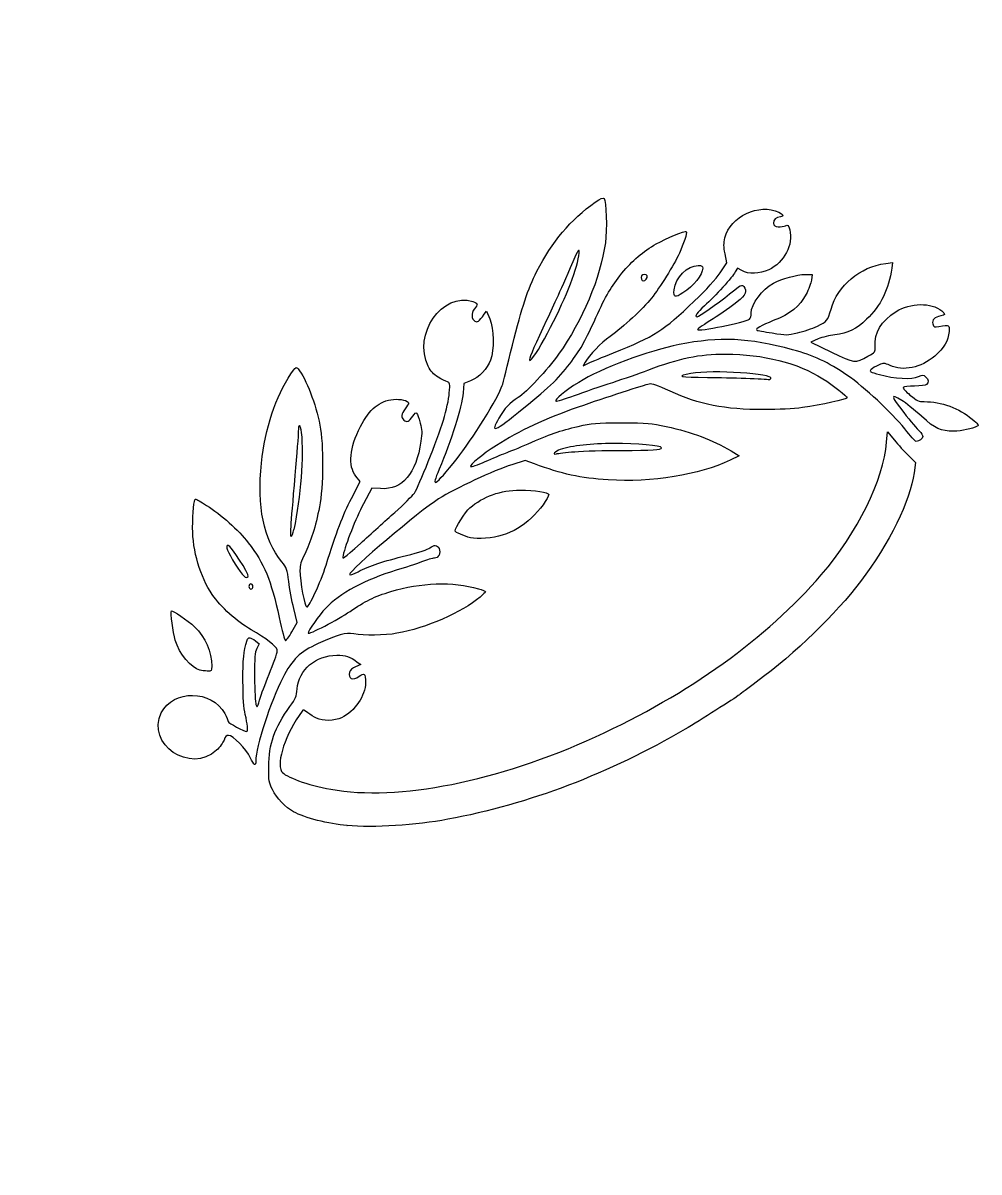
# Model space of a CAD drawing. Header units: millimetres. Extents: x 89 to 151, y 168 to 272.
# Drawn here: x 116.79 to 124.23, y 247.37 to 256.32 of the extents above; entities that cross this region are included whole.
import ezdxf

# ---------------------------------------------------------------- set-up
doc = ezdxf.new("R2010")
doc.units = ezdxf.units.MM
doc.layers.add('Layer_1', color=7, linetype='CONTINUOUS')

msp = doc.modelspace()

# ---------------------------------------------------------------- linework, layer by layer
at = {"layer": 'Layer_1', "color": 7}
for points in [[(122.21656, 254.377014), (122.26836, 254.455214), (122.25476, 254.524464)], [(122.38537, 254.393592), (122.35107, 254.413312), (122.33477, 254.383622)], [(123.50632, 254.449352), (123.55992, 254.455952), (123.55292, 254.412262)], [(122.87871, 254.363694), (122.93221, 254.363694), (122.92721, 254.320304)], [(121.85824, 254.243345), (121.85853, 254.243369)], [(120.37834, 254.05397), (120.39534, 254.07805), (120.42114, 254.01843)], [(122.98011, 253.861604), (122.92351, 253.837554), (123.08286, 253.759714)], [(121.16533, 253.680836), (121.14973, 253.652886), (121.19063, 253.672176)], [(120.27266, 253.535548), (120.22066, 253.514508), (120.21366, 253.441658)], [(122.61101, 253.552842), (122.61134, 253.552952)], [(123.51362, 253.058593), (123.52062, 253.138603), (123.57352, 253.073613)], [(122.30111, 252.988584), (122.36481, 252.950754), (122.29551, 252.917534)], [(123.68265, 252.953422), (123.73835, 252.898252), (123.72785, 252.818442)], [(120.77081, 252.887817), (120.69821, 252.915117), (120.59435, 252.881947)], [(119.34387, 252.619332), (119.41117, 252.75006), (119.37857, 252.79243)], [(119.57047, 252.695183), (119.50407, 252.698783), (119.43757, 252.575983)], [(118.89615, 252.376052), (118.89715, 252.375912)], [(118.53834, 252.012197), (118.53851, 252.01221)], [(118.88013, 251.580108), (118.92243, 251.651628), (118.89483, 251.761525)], [(118.59563, 251.509627), (118.62543, 251.485637), (118.60693, 251.449277)], [(119.38984, 251.344585), (119.41654, 251.325095), (119.37644, 251.307225)], [(118.16511, 251.280583), (118.16417, 251.280584)], [(118.55614, 250.601183), (118.55561, 250.601083)], [(119.30844, 250.070599), (119.31071, 250.070404)]]:
    msp.add_lwpolyline(points, dxfattribs=at)
for points in [[(121.64141, 254.327988)], [(120.84697, 253.861674)], [(121.0846, 252.983157)], [(120.27158, 252.312799)], [(118.57671, 251.93342)]]:
    msp.add_lwpolyline(points, close=True, dxfattribs=at)
at = {"layer": 'Layer_1', "color": 1}
msp.add_open_spline([(121.03191, 271.867706), (108.898043, 271.867706), (97.958954, 259.685597), (93.315524, 241.001878)], degree=3, dxfattribs=at)
at = {"layer": 'Layer_1', "color": 7}
for points in [[(121.03191, 270.940979), (109.122938, 270.940979), (98.3866, 258.98466), (93.829234, 240.647235)], [(120.78951, 254.388804), (120.90486, 254.616928), (121.05205, 254.791245), (121.24378, 254.926782)], [(121.24378, 254.926782), (121.28538, 254.956062), (121.30388, 254.963922), (121.31248, 254.955852)], [(121.31248, 254.955852), (121.32998, 254.939292), (121.33658, 254.712038), (121.32258, 254.610356)], [(122.25399, 254.648995), (122.29359, 254.8142), (122.52095, 254.922074), (122.67397, 254.848253)], [(122.67397, 254.848253), (122.70827, 254.831543), (122.71487, 254.813953), (122.68577, 254.813483)], [(122.68577, 254.813483), (122.65507, 254.812953), (122.62757, 254.787393), (122.63157, 254.762103)], [(122.63157, 254.762103), (122.63457, 254.744023), (122.64247, 254.738083), (122.66927, 254.735713)], [(122.66927, 254.735713), (122.68817, 254.733813), (122.71367, 254.737613), (122.72497, 254.743313)], [(122.72497, 254.743313), (122.74427, 254.753113), (122.74777, 254.749713), (122.75827, 254.711523)], [(121.71913, 254.602273), (121.79563, 254.645023), (121.9443, 254.706244), (121.95255, 254.698513)], [(121.95255, 254.698513), (121.96155, 254.691013), (121.93085, 254.598843), (121.89855, 254.528796)], [(122.75827, 254.711523), (122.78997, 254.600168), (122.71417, 254.455353), (122.59481, 254.399692)], [(121.32258, 254.610356), (121.28348, 254.336327), (121.14378, 254.003575), (120.95812, 253.74241)], [(121.11077, 254.484375), (121.12597, 254.560265), (121.11877, 254.574235), (121.09277, 254.515905)], [(121.45134, 254.373406), (121.53034, 254.471236), (121.61704, 254.545326), (121.71913, 254.602273)], [(122.25476, 254.524464), (122.24386, 254.580214), (122.24376, 254.604554), (122.25399, 254.648995)], [(120.84695, 253.861694), (120.98073, 254.105376), (121.08239, 254.345346), (121.11077, 254.484375)], [(121.09277, 254.515905), (120.96423, 254.222677), (120.92533, 254.136086), (120.86479, 254.008402)], [(121.89855, 254.528796), (121.85365, 254.433476), (121.74844, 254.263718), (121.68095, 254.178796)], [(120.59861, 253.812414), (120.67321, 254.114287), (120.71638, 254.24417), (120.78951, 254.388804)], [(121.85853, 254.243369), (121.86883, 254.340749), (121.95972, 254.432851), (122.04635, 254.433261)], [(122.08095, 254.413001), (122.08095, 254.363091), (122.00655, 254.269461), (121.92674, 254.219545)], [(122.04635, 254.433261), (122.07485, 254.433394), (122.08095, 254.429461), (122.08095, 254.413001)], [(122.59481, 254.399692), (122.52451, 254.366912), (122.43673, 254.364392), (122.38537, 254.393592)], [(123.08029, 254.093601), (123.13019, 254.276462), (123.30813, 254.424823), (123.50632, 254.449352)], [(123.55292, 254.412262), (123.53212, 254.250723), (123.46732, 254.119588), (123.35764, 254.014615)], [(121.24878, 254.028511), (121.32488, 254.197449), (121.36717, 254.269174), (121.45134, 254.373406)], [(121.62591, 254.363418), (121.60661, 254.363418), (121.59561, 254.346258), (121.60301, 254.327948)], [(121.60301, 254.327948), (121.61101, 254.309438), (121.62501, 254.309448), (121.64141, 254.327988)], [(121.64141, 254.327988), (121.65581, 254.344548), (121.64841, 254.363418), (121.62591, 254.363418)], [(122.01405, 254.154837), (122.11085, 254.247637), (122.18301, 254.326618), (122.21656, 254.377014)], [(122.33477, 254.383622), (122.31287, 254.344422), (122.17659, 254.194067), (122.09464, 254.119077)], [(122.45821, 254.061777), (122.45821, 254.133467), (122.54351, 254.247994), (122.63243, 254.296664)], [(122.63243, 254.296664), (122.69633, 254.331384), (122.81484, 254.363694), (122.87871, 254.363694)], [(122.92721, 254.320304), (122.92421, 254.296414), (122.90581, 254.246734), (122.88651, 254.209848)], [(119.94258, 253.64893), (119.82057, 253.897605), (120.05085, 254.230841), (120.29074, 254.1528)], [(121.92674, 254.219545), (121.86324, 254.179905), (121.85244, 254.183805), (121.85824, 254.243345)], [(122.03654, 254.033737), (122.04884, 254.033737), (122.19311, 254.134968), (122.2904, 254.212453)], [(122.2904, 254.212453), (122.3798, 254.284023), (122.3859, 254.287053), (122.40024, 254.268973)], [(122.40024, 254.268973), (122.42884, 254.232483), (122.41794, 254.207723), (122.34864, 254.149303)], [(122.88651, 254.209848), (122.83621, 254.114008), (122.7653, 254.057178), (122.63078, 254.004229)], [(120.29074, 254.1528), (120.33054, 254.13988), (120.33214, 254.13242), (120.30194, 254.09481)], [(121.68095, 254.178796), (121.61435, 254.095526), (121.4639, 253.955891), (121.35984, 253.881639)], [(121.38673, 253.753676), (121.70788, 253.88225), (121.77234, 253.92346), (122.01405, 254.154837)], [(122.09464, 254.119077), (122.03694, 254.066277), (122.01474, 254.033737), (122.03654, 254.033737)], [(122.34864, 254.149303), (122.31194, 254.118523), (122.22742, 254.059573), (122.16111, 254.018407)], [(123.58712, 254.074922), (123.69688, 254.144592), (123.86319, 254.147042), (123.94327, 254.080022)], [(120.30194, 254.09481), (120.27534, 254.06169), (120.27744, 254.0159), (120.30594, 253.99977)], [(120.30594, 253.99977), (120.32634, 253.98822), (120.33764, 253.99677), (120.37834, 254.05397)], [(121.06049, 253.688989), (121.13899, 253.796575), (121.16614, 253.845371), (121.24878, 254.028511)], [(122.44471, 254.015507), (122.45271, 254.021207), (122.45821, 254.042217), (122.45821, 254.061777)], [(122.97387, 253.960885), (123.04827, 253.995545), (123.05597, 254.004525), (123.08029, 254.093601)], [(123.42306, 253.803794), (123.41506, 253.908713), (123.47206, 254.001863), (123.58712, 254.074922)], [(123.93627, 254.040252), (123.88617, 254.030552), (123.86567, 254.010262), (123.87337, 253.978692)], [(123.94327, 254.080022), (123.97407, 254.053852), (123.97357, 254.047092), (123.93627, 254.040252)], [(120.42114, 254.01843), (120.45404, 253.94033), (120.45774, 253.777189), (120.42814, 253.697083)], [(120.86479, 254.008402), (120.77969, 253.829708), (120.73088, 253.71708), (120.73088, 253.701591)], [(122.16111, 254.018407), (122.09431, 253.977237), (122.04055, 253.939627), (122.04055, 253.934887)], [(122.04055, 253.934887), (122.04055, 253.916417), (122.41264, 253.990657), (122.44471, 254.015507)], [(122.63078, 254.004229), (122.53508, 253.966459), (122.48969, 253.940279), (122.50208, 253.929609)], [(122.81968, 253.908765), (122.86578, 253.919315), (122.93476, 253.942745), (122.97387, 253.960885)], [(123.35764, 254.014615), (123.27544, 253.936435), (123.21386, 253.906395), (123.11032, 253.894264)], [(123.87337, 253.978692), (123.88137, 253.952752), (123.88397, 253.951392), (123.92077, 253.958002)], [(123.92077, 253.958002), (124.00507, 253.973052), (124.00407, 253.973532), (123.99987, 253.919312)], [(120.73088, 253.701591), (120.73088, 253.671571), (120.77908, 253.738051), (120.84697, 253.861674)], [(121.35984, 253.881639), (121.28704, 253.829509), (121.1969, 253.736722), (121.16533, 253.680836)], [(122.78044, 253.777583), (122.43319, 253.870853), (122.2173, 253.8806), (121.89693, 253.817473)], [(122.50208, 253.929609), (122.50508, 253.927509), (122.55788, 253.917809), (122.62141, 253.907829)], [(122.62141, 253.907829), (122.73375, 253.890129), (122.7386, 253.890169), (122.81968, 253.908765)], [(123.11032, 253.894264), (123.06992, 253.889764), (123.01122, 253.874844), (122.98011, 253.861604)], [(123.99987, 253.919312), (123.99487, 253.847932), (123.96097, 253.790019), (123.88778, 253.728189)], [(120.51871, 253.498216), (120.52571, 253.515036), (120.56011, 253.656426), (120.59861, 253.812414)], [(121.89693, 253.817473), (121.65916, 253.770613), (121.28895, 253.631539), (121.11429, 253.523435)], [(123.20418, 253.579642), (123.06015, 253.679032), (122.94216, 253.73415), (122.78044, 253.777583)], [(123.08286, 253.759714), (123.26328, 253.671564), (123.26926, 253.670864), (123.36816, 253.726554)], [(123.36816, 253.726554), (123.42606, 253.759114), (123.42646, 253.759724), (123.42306, 253.803794)], [(120.42814, 253.697083), (120.40224, 253.628763), (120.33834, 253.561848), (120.27266, 253.535548)], [(120.95812, 253.74241), (120.87202, 253.62186), (120.7062, 253.443738), (120.64358, 253.405405)], [(120.68625, 253.323546), (120.88983, 253.488168), (120.9735, 253.56989), (121.06049, 253.688989)], [(121.19063, 253.672176), (121.21333, 253.682796), (121.30129, 253.719446), (121.38673, 253.753676)], [(121.65253, 253.618065), (121.90544, 253.714035), (122.04756, 253.743305), (122.26083, 253.743305)], [(122.26083, 253.743305), (122.55126, 253.743305), (122.82163, 253.674745), (123.01581, 253.551828)], [(123.53976, 253.654549), (123.49366, 253.675189), (123.49156, 253.675279), (123.45096, 253.658249)], [(123.88778, 253.728189), (123.77895, 253.636299), (123.64356, 253.607652), (123.53976, 253.654549)], [(118.64279, 252.895025), (118.67129, 253.165031), (118.7542, 253.415871), (118.87267, 253.588696)], [(118.87267, 253.588696), (118.91107, 253.644696), (118.91397, 253.646656), (118.92857, 253.628126)], [(118.92857, 253.628126), (118.99117, 253.550716), (119.06707, 253.3542), (119.09895, 253.18861)], [(120.02028, 253.56408), (119.98138, 253.58708), (119.96328, 253.60707), (119.94258, 253.64893)], [(121.37925, 253.523345), (121.46745, 253.551925), (121.59065, 253.594595), (121.65253, 253.618065)], [(121.98935, 253.592602), (121.86643, 253.571692), (121.90135, 253.563422), (122.11922, 253.562032)], [(122.61134, 253.552952), (122.63704, 253.591342), (122.16057, 253.621702), (121.98935, 253.592602)], [(123.65492, 253.160793), (123.54956, 253.292231), (123.34424, 253.482983), (123.20418, 253.579642)], [(123.39256, 253.623539), (123.37756, 253.607639), (123.38216, 253.604789), (123.45906, 253.583549)], [(123.45096, 253.658249), (123.42776, 253.648449), (123.40176, 253.632939), (123.39256, 253.623539)], [(123.45906, 253.583549), (123.57131, 253.552449), (123.71426, 253.545029), (123.76153, 253.567849)], [(123.76153, 253.567849), (123.79443, 253.583859), (123.79773, 253.583849), (123.81703, 253.567575)], [(120.09178, 253.5278), (120.08058, 253.5314), (120.04768, 253.54753), (120.02028, 253.56408)], [(120.10638, 253.4402), (120.11338, 253.51484), (120.11038, 253.52211), (120.09178, 253.5278)], [(120.1677, 252.930882), (120.27688, 253.06579), (120.49233, 253.414015), (120.51871, 253.498216)], [(121.11429, 253.523435), (121.00379, 253.455035), (120.92449, 253.389294), (120.93768, 253.377005)], [(121.08158, 253.420885), (121.15668, 253.448615), (121.29084, 253.494725), (121.37925, 253.523345)], [(121.66363, 253.50989), (121.62933, 253.50359), (121.31618, 253.401732), (121.11132, 253.330338)], [(121.82666, 253.45476), (121.72323, 253.50288), (121.68865, 253.51456), (121.66363, 253.50989)], [(122.11922, 253.562032), (122.29965, 253.560832), (122.57167, 253.551292), (122.59761, 253.545142)], [(122.59761, 253.545142), (122.60161, 253.544239), (122.60781, 253.547842), (122.61101, 253.552842)], [(123.01581, 253.551828), (123.09461, 253.501948), (123.20646, 253.415116), (123.20646, 253.403812)], [(123.73153, 253.494455), (123.68693, 253.493055), (123.64683, 253.488455), (123.64253, 253.484055)], [(123.82503, 253.506375), (123.81703, 253.501175), (123.77573, 253.495805), (123.73153, 253.494455)], [(123.81703, 253.567575), (123.84083, 253.547785), (123.84393, 253.520205), (123.82503, 253.506375)], [(120.21366, 253.441658), (120.20296, 253.329647), (120.12256, 253.069632), (120.02763, 252.846302)], [(120.06068, 253.229645), (120.08388, 253.305355), (120.10268, 253.392496), (120.10638, 253.4402)], [(120.64358, 253.405405), (120.57578, 253.364085), (120.53762, 253.323025), (120.49277, 253.244736)], [(120.93768, 253.377005), (120.94168, 253.373305), (121.00628, 253.393115), (121.08158, 253.420885)], [(122.55807, 253.310892), (122.25067, 253.310967), (122.0517, 253.350102), (121.82666, 253.45476)], [(123.20646, 253.403812), (123.20646, 253.392042), (123.00261, 253.347212), (122.85749, 253.327102)], [(123.63183, 253.38234), (123.53973, 253.44071), (123.54333, 253.41655), (123.64673, 253.2883)], [(123.64253, 253.484055), (123.63753, 253.479955), (123.66163, 253.452995), (123.69513, 253.424725)], [(123.69513, 253.424725), (123.75043, 253.378635), (123.76233, 253.373345), (123.80636, 253.373345)], [(119.41407, 253.178628), (119.48567, 253.317096), (119.56044, 253.378201), (119.67206, 253.390535)], [(119.67206, 253.390535), (119.72306, 253.396035), (119.78958, 253.380635), (119.78958, 253.362855)], [(119.76228, 253.317665), (119.73158, 253.275285), (119.72908, 253.251445), (119.75178, 253.229765)], [(119.78958, 253.362855), (119.78958, 253.358455), (119.77798, 253.337955), (119.76228, 253.317665)], [(120.49277, 253.244736), (120.42267, 253.121573), (120.45057, 253.133196), (120.68625, 253.323546)], [(121.11132, 253.330338), (120.85566, 253.241238), (120.64753, 253.143929), (120.47366, 253.032244)], [(122.85749, 253.327102), (122.78499, 253.316982), (122.67136, 253.310862), (122.55807, 253.310892)], [(123.78484, 253.258837), (123.72904, 253.308977), (123.66, 253.36456), (123.63183, 253.38234)], [(123.80636, 253.373345), (123.9397, 253.373345), (124.078, 253.323085), (124.17989, 253.237644)], [(119.75178, 253.229765), (119.77388, 253.209325), (119.79458, 253.218395), (119.82208, 253.260695)], [(119.82208, 253.260695), (119.84998, 253.302075), (119.85458, 253.296885), (119.88018, 253.204835)], [(119.83403, 252.661234), (119.87063, 252.715454), (120.01244, 253.070967), (120.06068, 253.229645)], [(123.64673, 253.2883), (123.69983, 253.22229), (123.75543, 253.156802), (123.76952, 253.142753)], [(124.03794, 253.143414), (123.93021, 253.143229), (123.89704, 253.158384), (123.78484, 253.258837)], [(124.17989, 253.237644), (124.22689, 253.198634), (124.23329, 253.188444), (124.21979, 253.181214)], [(118.92995, 253.140478), (118.92995, 253.117428), (118.91865, 252.963566), (118.90355, 252.798565)], [(118.95565, 253.131678), (118.94765, 253.199708), (118.93005, 253.205758), (118.92995, 253.140478)], [(119.09895, 253.18861), (119.12775, 253.039032), (119.12605, 252.709672), (119.09495, 252.553607)], [(119.37857, 252.79243), (119.31577, 252.87308), (119.32937, 253.014716), (119.41407, 253.178628)], [(119.88018, 253.204835), (119.89368, 253.154745), (119.89448, 253.130205), (119.88518, 253.064267)], [(120.72018, 253.045527), (120.88436, 253.117677), (120.97023, 253.147334), (121.11132, 253.180519)], [(121.11132, 253.180519), (121.2215, 253.206449), (121.2436, 253.208239), (121.44891, 253.207899)], [(121.44891, 253.207899), (121.65141, 253.207575), (121.67863, 253.205199), (121.79677, 253.179439)], [(121.79677, 253.179439), (122.00173, 253.134529), (122.15176, 253.077737), (122.30111, 252.988584)], [(123.74372, 253.063293), (123.73672, 253.063293), (123.69752, 253.107183), (123.65492, 253.160793)], [(123.76952, 253.142753), (123.78322, 253.128703), (123.79552, 253.109753), (123.79552, 253.100603)], [(124.21979, 253.181214), (124.18119, 253.161024), (124.0969, 253.143534), (124.03794, 253.143414)], [(118.89715, 252.375912), (118.95145, 252.634178), (118.97615, 252.949288), (118.95565, 253.131678)], [(119.88518, 253.064267), (119.84798, 252.809845), (119.74242, 252.686214), (119.57047, 252.695183)], [(120.54336, 252.971577), (120.57296, 252.982437), (120.65239, 253.015727), (120.72018, 253.045527)], [(121.38993, 253.047427), (121.2093, 253.04668), (121.06509, 253.030367), (120.97126, 253.000047)], [(121.75965, 253.013677), (121.75965, 253.030317), (121.56435, 253.048147), (121.38993, 253.047427)], [(123.00448, 252.024519), (123.28889, 252.355138), (123.48835, 252.760215), (123.51362, 253.058593)], [(123.57352, 253.073613), (123.60302, 253.037853), (123.65192, 252.983783), (123.68265, 252.953422)], [(123.79552, 253.100603), (123.79552, 253.084683), (123.76562, 253.063293), (123.74372, 253.063293)], [(120.47366, 253.032244), (120.36367, 252.961574), (120.26175, 252.878198), (120.27263, 252.867787)], [(120.38516, 252.905997), (120.44256, 252.931207), (120.51387, 252.960697), (120.54336, 252.971577)], [(120.97126, 253.000047), (120.92986, 252.986737), (120.90166, 252.955607), (120.94136, 252.967187)], [(120.94136, 252.967187), (120.95216, 252.970687), (121.01676, 252.977607), (121.0846, 252.983157)], [(121.08451, 252.983137), (121.15221, 252.988537), (121.31687, 252.993267), (121.45021, 252.993367)], [(121.45021, 252.993367), (121.68767, 252.993449), (121.75965, 252.997967), (121.75965, 253.013677)], [(118.80083, 252.125562), (118.65943, 252.301157), (118.60724, 252.55539), (118.64279, 252.895025)], [(120.02763, 252.846302), (119.96213, 252.692359), (119.98633, 252.706869), (120.1677, 252.930882)], [(120.59435, 252.881947), (120.45167, 252.836387), (120.15761, 252.69891), (120.02315, 252.614895)], [(120.27263, 252.867787), (120.27663, 252.863887), (120.32743, 252.880797), (120.38516, 252.905997)], [(121.34353, 252.763536), (121.13001, 252.776936), (120.98032, 252.809416), (120.77081, 252.887817)], [(122.29551, 252.917534), (122.05433, 252.80189), (121.68486, 252.742122), (121.34353, 252.763536)], [(118.90355, 252.798565), (118.86655, 252.369007), (118.86365, 252.323562), (118.87475, 252.323562)], [(123.72785, 252.818442), (123.69945, 252.603322), (123.5338, 252.267822), (123.30974, 251.972055)], [(118.10674, 252.391216), (118.10674, 252.508684), (118.11744, 252.613614), (118.12884, 252.613614)], [(118.12884, 252.613614), (118.13384, 252.613614), (118.17284, 252.591524), (118.21604, 252.564504)], [(119.14585, 252.098604), (119.22795, 252.358994), (119.27684, 252.48815), (119.34387, 252.619332)], [(120.02315, 252.614895), (119.87529, 252.522535), (119.32771, 252.058322), (119.32771, 252.025353)], [(119.68214, 252.510103), (119.75084, 252.571313), (119.81923, 252.639334), (119.83403, 252.661234)], [(120.26642, 252.54476), (120.36908, 252.63543), (120.50479, 252.683426), (120.65862, 252.683426)], [(120.65862, 252.683426), (120.7707, 252.683426), (120.88095, 252.666636), (120.8808, 252.649566)], [(120.8808, 252.649566), (120.88056, 252.622516), (120.8081, 252.523321), (120.74766, 252.468184)], [(118.21604, 252.564504), (118.32628, 252.495704), (118.46545, 252.371005), (118.54004, 252.274179)], [(119.09495, 252.553607), (119.06525, 252.402968), (119.02565, 252.27596), (118.97968, 252.185067)], [(119.43757, 252.575983), (119.37787, 252.465046), (119.29864, 252.26438), (119.27863, 252.173782)], [(119.41404, 252.268792), (119.49274, 252.340292), (119.6134, 252.448883), (119.68214, 252.510103)], [(120.15215, 252.365192), (120.15215, 252.389872), (120.23055, 252.513109), (120.26642, 252.54476)], [(120.74766, 252.468184), (120.67366, 252.399924), (120.6075, 252.36094), (120.51868, 252.332409)], [(118.26008, 251.870691), (118.16578, 252.009558), (118.10674, 252.209636), (118.10674, 252.391216)], [(118.87475, 252.323562), (118.88175, 252.323562), (118.88945, 252.347192), (118.89615, 252.376052)], [(120.27158, 252.312752), (120.22078, 252.324952), (120.15215, 252.354902), (120.15215, 252.365192)], [(120.51868, 252.332409), (120.44908, 252.309999), (120.32469, 252.300149), (120.27158, 252.312799)], [(118.38292, 252.253415), (118.35892, 252.253415), (118.37792, 252.204305), (118.43832, 252.107637)], [(118.53851, 252.01221), (118.54901, 252.02861), (118.40435, 252.253415), (118.38292, 252.253415)], [(118.54004, 252.274179), (118.66513, 252.11184), (118.71777, 251.984533), (118.78113, 251.691066)], [(119.27863, 252.173782), (119.27063, 252.140922), (119.27943, 252.146802), (119.41404, 252.268792)], [(119.95544, 252.233546), (119.98574, 252.260316), (120.01194, 252.258376), (120.02624, 252.228346)], [(118.97968, 252.185067), (118.95198, 252.130557), (118.94278, 252.098217), (118.94298, 252.060066)], [(119.39521, 252.047823), (119.48911, 252.095803), (119.58733, 252.128653), (119.77256, 252.174286)], [(119.77256, 252.174286), (119.87066, 252.198456), (119.94163, 252.221456), (119.95544, 252.233546)], [(119.98984, 252.153306), (119.97674, 252.153287), (119.93174, 252.140436), (119.89054, 252.124786)], [(120.02624, 252.228346), (120.04284, 252.194066), (120.02324, 252.153346), (119.98984, 252.153306)], [(118.43832, 252.107637), (118.49832, 252.012047), (118.52302, 251.988638), (118.53834, 252.012197)], [(118.85533, 251.972089), (118.84413, 252.065779), (118.84063, 252.076398), (118.80083, 252.125562)], [(118.94298, 252.060066), (118.94337, 251.967416), (118.97968, 251.773602), (118.99648, 251.773602)], [(118.99648, 251.773602), (119.01608, 251.773602), (119.10313, 251.962776), (119.14585, 252.098604)], [(119.69228, 252.059276), (119.45191, 251.987076), (119.25307, 251.879658), (119.14121, 251.761618)], [(119.89054, 252.124786), (119.84914, 252.109106), (119.76009, 252.079626), (119.69228, 252.059276)], [(118.89483, 251.761525), (118.88023, 251.821955), (118.86243, 251.916723), (118.85533, 251.972089)], [(119.32771, 252.025353), (119.32771, 252.018953), (119.35741, 252.028953), (119.39521, 252.047823)], [(119.65198, 251.894149), (119.88318, 251.964679), (120.13529, 251.972729), (120.33264, 251.915939)], [(121.24619, 250.762389), (121.97429, 251.095931), (122.57908, 251.530099), (123.00448, 252.024519)], [(123.30974, 251.972055), (123.11635, 251.71677), (122.80631, 251.417133), (122.49723, 251.186783)], [(118.56081, 251.95342), (118.55071, 251.95342), (118.54491, 251.94452), (118.54491, 251.93342)], [(118.54491, 251.93342), (118.54491, 251.9223), (118.55291, 251.91341), (118.56081, 251.91341)], [(118.57671, 251.93342), (118.57671, 251.94453), (118.56871, 251.95342), (118.56081, 251.95342)], [(118.56081, 251.91341), (118.57121, 251.91341), (118.57671, 251.92231), (118.57671, 251.93342)], [(119.33331, 251.739133), (119.44913, 251.818923), (119.52276, 251.854744), (119.65198, 251.894149)], [(120.33264, 251.915939), (120.36304, 251.906939), (120.38864, 251.896569), (120.38864, 251.892719)], [(120.38864, 251.892719), (120.38864, 251.889019), (120.37014, 251.870089), (120.34724, 251.850959)], [(118.56223, 251.596304), (118.44919, 251.661374), (118.32681, 251.772494), (118.26008, 251.870691)], [(120.34724, 251.850959), (120.20376, 251.72999), (119.92589, 251.608883), (119.69883, 251.568347)], [(117.97168, 251.514979), (117.95438, 251.573099), (117.93228, 251.733022), (117.94098, 251.742425)], [(117.94098, 251.742425), (117.94898, 251.751225), (118.07091, 251.667275), (118.12167, 251.618678)], [(119.14121, 251.761618), (119.09421, 251.712508), (119.00642, 251.586957), (119.00642, 251.569879)], [(119.00642, 251.569879), (119.00642, 251.554209), (119.2418, 251.676112), (119.33331, 251.739133)], [(118.12167, 251.618678), (118.20767, 251.536818), (118.25561, 251.426003), (118.25561, 251.312043)], [(118.78113, 251.691066), (118.80253, 251.592776), (118.82413, 251.511502), (118.82923, 251.510468)], [(118.53063, 251.516027), (118.53863, 251.540127), (118.55993, 251.537907), (118.59563, 251.509627)], [(118.76643, 251.43992), (118.75743, 251.46848), (118.68113, 251.52761), (118.56223, 251.596304)], [(118.82923, 251.510468), (118.83423, 251.50953), (118.85773, 251.540788), (118.88013, 251.580108)], [(119.36165, 251.563147), (119.29665, 251.574577), (119.24134, 251.559447), (119.08367, 251.488017)], [(119.69883, 251.568347), (119.60353, 251.551287), (119.44224, 251.548747), (119.36165, 251.563147)], [(118.16417, 251.280584), (118.09617, 251.296034), (118.00374, 251.408366), (117.97168, 251.514979)], [(118.49883, 251.198524), (118.49826, 251.371586), (118.50383, 251.421162), (118.53063, 251.516027)], [(118.60693, 251.449277), (118.59143, 251.418537), (118.58853, 251.384077), (118.58963, 251.225767)], [(118.71413, 251.278358), (118.74973, 251.363968), (118.77003, 251.426611), (118.76643, 251.43992)], [(119.08367, 251.488017), (118.94407, 251.424737), (118.88354, 251.365954), (118.80831, 251.220668)], [(118.92117, 251.135517), (118.93357, 251.284737), (119.06539, 251.396424), (119.22949, 251.397415)], [(119.22949, 251.397415), (119.29959, 251.397842), (119.33206, 251.387185), (119.38984, 251.344585)], [(118.22111, 251.274583), (118.20191, 251.275223), (118.17631, 251.278083), (118.16511, 251.280583)], [(118.25561, 251.312043), (118.25561, 251.274883), (118.25361, 251.273443), (118.22111, 251.274583)], [(118.63793, 251.078567), (118.64833, 251.111527), (118.68253, 251.201452), (118.71413, 251.278358)], [(119.32954, 251.266375), (119.31554, 251.213455), (119.35404, 251.196775), (119.40434, 251.234025)], [(119.37644, 251.307225), (119.35234, 251.296605), (119.33374, 251.280045), (119.32954, 251.266375)], [(118.51703, 250.935369), (118.50463, 250.988779), (118.49933, 251.05983), (118.49883, 251.198524)], [(118.58963, 251.225767), (118.59022, 251.122828), (118.59463, 251.027357), (118.59983, 251.013607)], [(118.80831, 251.220668), (118.71601, 251.041684), (118.59874, 250.681487), (118.59874, 250.574813)], [(119.45384, 251.185265), (119.45382, 251.081922), (119.37124, 250.961313), (119.26634, 250.910793)], [(119.40434, 251.234025), (119.41954, 251.245405), (119.43704, 251.251875), (119.44334, 251.248425)], [(119.44334, 251.248425), (119.45034, 251.244825), (119.45384, 251.216565), (119.45384, 251.185265)], [(122.49723, 251.186783), (122.43473, 251.140443), (122.37693, 251.097023), (122.36808, 251.090323)], [(117.86292, 250.949103), (117.95412, 251.13271), (118.25645, 251.12881), (118.35753, 250.942803)], [(118.59983, 251.013607), (118.60983, 250.984927), (118.61103, 250.988157), (118.63793, 251.078567)], [(118.86497, 250.998415), (118.90997, 251.060135), (118.91587, 251.076355), (118.92117, 251.135517)], [(122.36808, 251.090323), (122.32488, 251.057803), (122.05889, 250.888997), (121.94479, 250.821926)], [(118.69957, 250.528412), (118.70005, 250.707816), (118.74337, 250.830312), (118.86497, 250.998415)], [(118.29229, 250.657343), (118.09002, 250.468604), (117.74137, 250.705533), (117.86292, 250.949103)], [(118.35753, 250.942803), (118.37183, 250.916033), (118.38433, 250.888223), (118.38433, 250.880983)], [(118.52923, 250.803523), (118.53963, 250.803523), (118.53423, 250.864243), (118.51703, 250.935369)], [(118.9591, 250.962723), (118.83088, 250.783687), (118.75755, 250.56702), (118.80006, 250.492908)], [(119.004, 250.949853), (118.9753, 250.972063), (118.9679, 250.974343), (118.9591, 250.962723)], [(119.072, 250.906593), (119.0535, 250.915593), (119.0229, 250.934993), (119.004, 250.949853)], [(119.26634, 250.910793), (119.21384, 250.885353), (119.11977, 250.883213), (119.072, 250.906593)], [(118.38433, 250.880983), (118.38433, 250.870413), (118.50947, 250.803523), (118.52923, 250.803523)], [(121.94479, 250.821926), (121.35744, 250.476763), (120.72421, 250.236136), (120.09611, 250.119429)], [(118.35129, 250.736853), (118.34329, 250.716753), (118.31809, 250.680983), (118.29229, 250.657343)], [(118.38539, 250.773413), (118.37059, 250.773413), (118.35979, 250.762733), (118.35129, 250.736853)], [(118.55561, 250.601083), (118.52541, 250.666113), (118.41971, 250.773413), (118.38539, 250.773413)], [(119.18412, 250.353314), (119.70639, 250.259254), (120.48526, 250.413764), (121.24619, 250.762389)], [(118.59874, 250.574813), (118.59874, 250.528723), (118.58644, 250.536703), (118.55614, 250.601183)], [(118.72837, 250.35166), (118.70187, 250.40339), (118.69957, 250.41906), (118.69957, 250.528412)], [(118.80006, 250.492908), (118.82456, 250.450618), (119.0016, 250.386179), (119.18412, 250.353314)], [(118.89325, 250.177597), (118.83105, 250.211547), (118.76213, 250.284441), (118.72837, 250.35166)], [(119.31071, 250.070404), (119.16683, 250.082594), (118.97859, 250.130944), (118.89325, 250.177597)], [(120.09611, 250.119429), (119.84721, 250.073189), (119.51844, 250.052799), (119.30844, 250.070599)]]:
    msp.add_open_spline(points, degree=3, dxfattribs=at)

doc.saveas('drawing.dxf')
